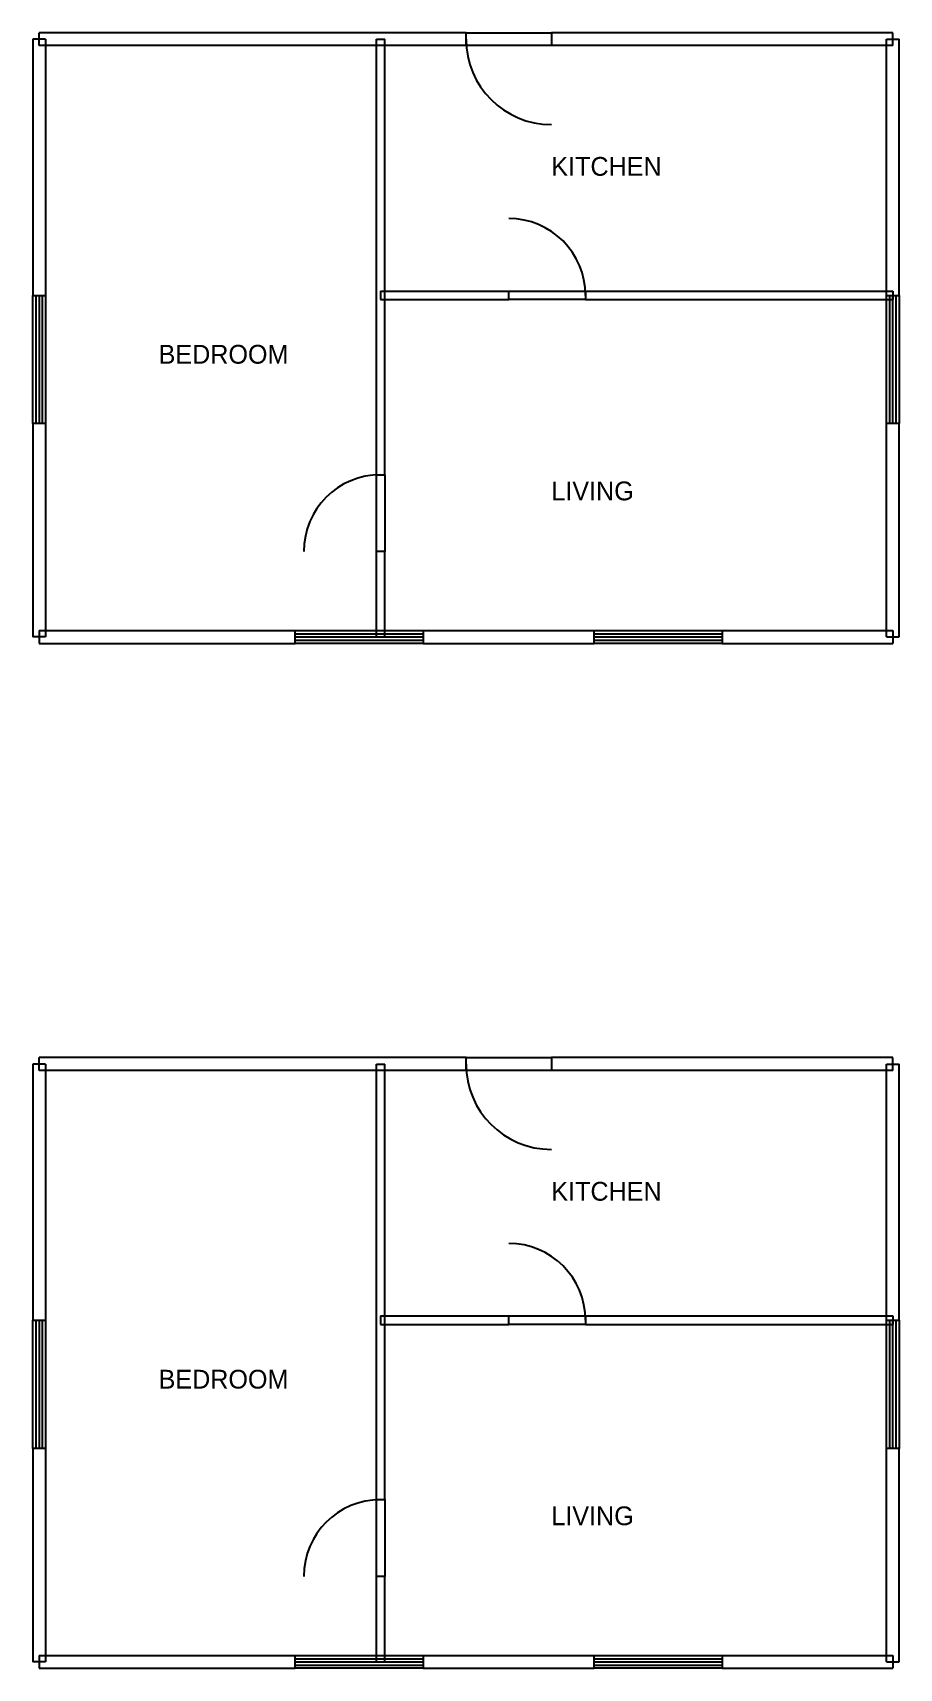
# Model space of a CAD drawing. Header units: metres. Extents: x -0.1 to 10.1, y -0.1 to 19.1.
import ezdxf

# ---------------------------------------------------------------- set-up
doc = ezdxf.new("R2010")
doc.units = ezdxf.units.M
for name, color, linetype in [('A-ANNO-TEXT', 2, 'Continuous'), ('A-DOOR', 3, 'Continuous'), ('A-GLAZ', 4, 'Continuous'), ('A-WALL', 7, 'Continuous')]:
    doc.layers.add(name, color=color, linetype=linetype)

msp = doc.modelspace()

# ---------------------------------------------------------------- linework, layer by layer
at = {"layer": 'A-DOOR'}
for points in [[(6, 18.925), (5, 18.925), (5, 19.075), (6, 19.075)], [(5.5, 16.05), (6.4, 16.05), (6.4, 15.95), (5.5, 15.95)], [(3.95, 13), (3.95, 13.9), (4.05, 13.9), (4.05, 13)], [(6, 6.925), (5, 6.925), (5, 7.075), (6, 7.075)], [(5.5, 4.05), (6.4, 4.05), (6.4, 3.95), (5.5, 3.95)], [(3.95, 1), (3.95, 1.9), (4.05, 1.9), (4.05, 1)]]:
    msp.add_lwpolyline(points, close=True, dxfattribs=at)
for centre, radius, start, end in [((6, 19), 1, 180, 270), ((5.5, 16), 0.9, 0, 90), ((4, 13), 0.9, 90, 180), ((6, 7), 1, 180, 270), ((5.5, 4), 0.9, 0, 90), ((4, 1), 0.9, 90, 180)]:
    msp.add_arc(centre, radius, start, end, dxfattribs=at)
at = {"layer": 'A-GLAZ'}
for p, q in [((-0.0375, 16), (-0.0375, 14.5)), ((0, 16), (0, 14.5)), ((0.0375, 16), (0.0375, 14.5)), ((9.9625, 14.5), (9.9625, 16)), ((10, 14.5), (10, 16)), ((10.0375, 14.5), (10.0375, 16)), ((3, 12.0375), (4.5, 12.0375)), ((3, 12), (4.5, 12)), ((3, 11.9625), (4.5, 11.9625)), ((6.5, 12.0375), (8, 12.0375)), ((6.5, 12), (8, 12)), ((6.5, 11.9625), (8, 11.9625)), ((-0.0375, 4), (-0.0375, 2.5)), ((0, 4), (0, 2.5)), ((0.0375, 4), (0.0375, 2.5)), ((9.9625, 2.5), (9.9625, 4)), ((10, 2.5), (10, 4)), ((10.0375, 2.5), (10.0375, 4)), ((3, 0.0375), (4.5, 0.0375)), ((3, 0), (4.5, 0)), ((6.5, 0.0375), (8, 0.0375)), ((6.5, 0), (8, 0)), ((3, -0.0375), (4.5, -0.0375)), ((6.5, -0.0375), (8, -0.0375))]:
    msp.add_line(p, q, dxfattribs=at)
for points in [[(0.075, 16), (0.075, 14.5), (-0.075, 14.5), (-0.075, 16)], [(9.925, 14.5), (9.925, 16), (10.075, 16), (10.075, 14.5)], [(3, 12.075), (4.5, 12.075), (4.5, 11.925), (3, 11.925)], [(6.5, 12.075), (8, 12.075), (8, 11.925), (6.5, 11.925)], [(0.075, 4), (0.075, 2.5), (-0.075, 2.5), (-0.075, 4)], [(9.925, 2.5), (9.925, 4), (10.075, 4), (10.075, 2.5)], [(3, 0.075), (4.5, 0.075), (4.5, -0.075), (3, -0.075)], [(6.5, 0.075), (8, 0.075), (8, -0.075), (6.5, -0.075)]]:
    msp.add_lwpolyline(points, close=True, dxfattribs=at)
at = {"layer": 'A-WALL'}
for p, q in [((-0.075, 19), (-0.075, 16)), ((0.075, 19), (-0.075, 19)), ((5, 19.075), (0, 19.075)), ((0, 18.925), (0, 19.075)), ((0.075, 19), (0.075, 16)), ((3.95, 13.9), (3.95, 19)), ((3.95, 19), (4.05, 19)), ((4.05, 13.9), (4.05, 19)), ((10, 19.075), (6, 19.075)), ((9.925, 16), (9.925, 19)), ((9.925, 19), (10.075, 19)), ((10, 18.925), (10, 19.075)), ((10.075, 16), (10.075, 19)), ((5, 18.925), (0, 18.925)), ((10, 18.925), (6, 18.925)), ((4, 16.05), (5.5, 16.05)), ((4, 16.05), (4, 15.95)), ((4, 15.95), (5.5, 15.95)), ((6.4, 16.05), (10, 16.05)), ((6.4, 15.95), (10, 15.95)), ((10, 16.05), (10, 15.95)), ((-0.075, 14.5), (-0.075, 12)), ((0.075, 14.5), (0.075, 12)), ((9.925, 12), (9.925, 14.5)), ((10.075, 12), (10.075, 14.5)), ((3.95, 12), (3.95, 13)), ((4.05, 12), (4.05, 13)), ((0, 12.075), (3, 12.075)), ((0, 12.075), (0, 11.925)), ((4.5, 12.075), (6.5, 12.075)), ((8, 12.075), (10, 12.075)), ((10, 12.075), (10, 11.925)), ((0.075, 12), (-0.075, 12)), ((0, 11.925), (3, 11.925)), ((3.95, 12), (4.05, 12)), ((4.5, 11.925), (6.5, 11.925)), ((8, 11.925), (10, 11.925)), ((9.925, 12), (10.075, 12)), ((-0.075, 7), (-0.075, 4)), ((0.075, 7), (-0.075, 7)), ((5, 7.075), (0, 7.075)), ((0, 6.925), (0, 7.075)), ((5, 6.925), (0, 6.925)), ((0.075, 7), (0.075, 4)), ((3.95, 1.9), (3.95, 7)), ((3.95, 7), (4.05, 7)), ((4.05, 1.9), (4.05, 7)), ((10, 7.075), (6, 7.075)), ((10, 6.925), (6, 6.925)), ((9.925, 4), (9.925, 7)), ((9.925, 7), (10.075, 7)), ((10, 6.925), (10, 7.075)), ((10.075, 4), (10.075, 7)), ((4, 4.05), (5.5, 4.05)), ((4, 4.05), (4, 3.95)), ((6.4, 4.05), (10, 4.05)), ((10, 4.05), (10, 3.95)), ((4, 3.95), (5.5, 3.95)), ((6.4, 3.95), (10, 3.95)), ((-0.075, 2.5), (-0.075, 0)), ((0.075, 2.5), (0.075, 0)), ((9.925, 0), (9.925, 2.5)), ((10.075, 0), (10.075, 2.5)), ((3.95, 0), (3.95, 1)), ((4.05, 0), (4.05, 1)), ((0.075, 0), (-0.075, 0)), ((0, 0.075), (3, 0.075)), ((0, 0.075), (0, -0.075)), ((3.95, 0), (4.05, 0)), ((4.5, 0.075), (6.5, 0.075)), ((8, 0.075), (10, 0.075)), ((9.925, 0), (10.075, 0)), ((10, 0.075), (10, -0.075)), ((0, -0.075), (3, -0.075)), ((4.5, -0.075), (6.5, -0.075)), ((8, -0.075), (10, -0.075))]:
    msp.add_line(p, q, dxfattribs=at)

# ---------------------------------------------------------------- texts
at = {"layer": 'A-ANNO-TEXT'}
for s, p in [('KITCHEN', (6, 17.4)), ('BEDROOM', (1.4, 15.2)), ('LIVING', (6, 13.6)), ('KITCHEN', (6, 5.4)), ('BEDROOM', (1.4, 3.2)), ('LIVING', (6, 1.6))]:
    msp.add_text(s, height=0.22, dxfattribs=at).set_placement(p)

doc.saveas('drawing.dxf')
